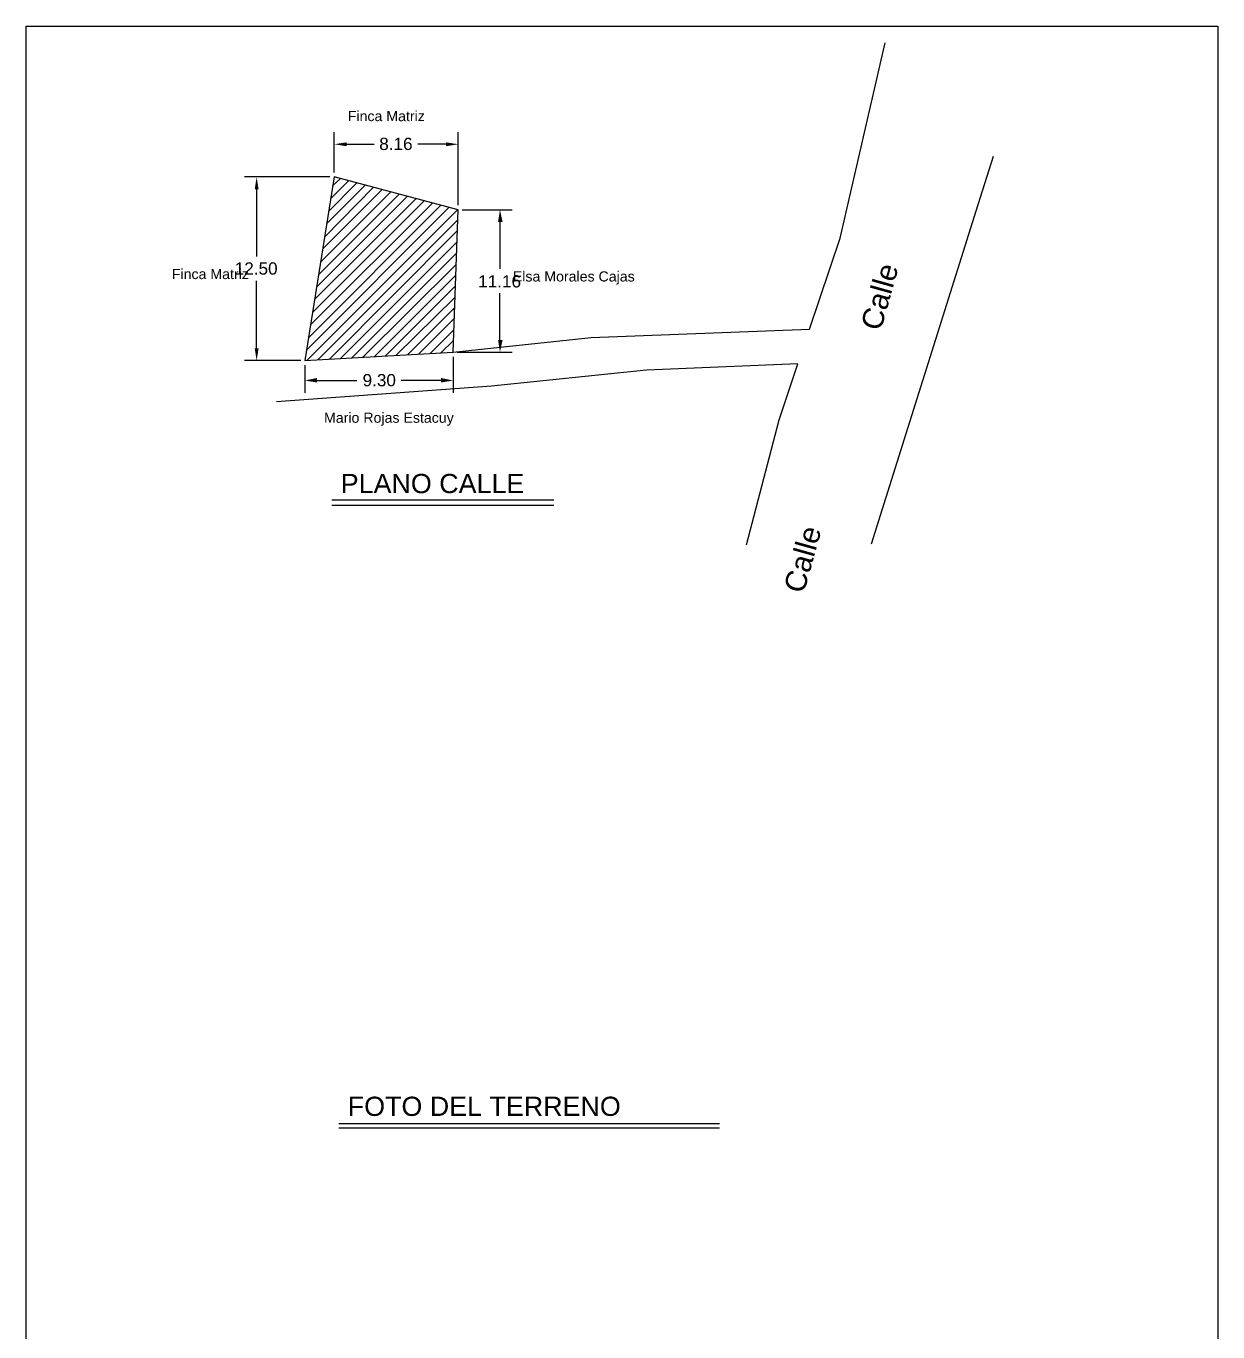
# Model space of a CAD drawing. Header units: millimetres. Extents: x 1880 to 2062, y 1917 to 2006.
# Drawn here: x 2044.64 to 2062.25, y 1986.57 to 2005.86 of the extents above; entities that cross this region are included whole.
import ezdxf

# ---------------------------------------------------------------- set-up
doc = ezdxf.new("R2010")
doc.units = ezdxf.units.MM
for name, color, linetype in [('PDF3_0', 7, 'Continuous'), ('PDF3_10 Formato', 7, 'Continuous'), ('PDF3_12 Titulo', 7, 'Continuous'), ('PDF3_Text', 7, 'Continuous')]:
    doc.layers.add(name, color=color, linetype=linetype)
doc.styles.add('PDF ArialMT', font='arial.ttf')
doc.styles.add('PDF ErasITC-Demi', font='arial.ttf')

msp = doc.modelspace()

# ---------------------------------------------------------------- linework, layer by layer
at = {"layer": 'PDF3_0', "lineweight": 25}
for points in [[(2050.938, 2001.034), (2050.948, 2001.043), (2051.024, 2003.15), (2049.192, 2003.634), (2048.756, 2000.92), (2050.948, 2001.043), (2052.988, 2001.262), (2056.214, 2001.385), (2056.669, 2002.732), (2057.334, 2005.617)], [(2049.192, 2003.7), (2049.192, 2004.298)], [(2051.024, 2003.216), (2051.024, 2004.298)], [(2049.373, 2004.118), (2049.781, 2004.118)], [(2050.843, 2004.118), (2050.426, 2004.118)], [(2058.928, 2003.938), (2058.672, 2003.131), (2057.125, 1998.206)], [(2049.126, 2003.634), (2047.864, 2003.634)], [(2049.078, 2002.941), (2049.648, 2003.511)], [(2049.107, 2003.122), (2049.524, 2003.549)], [(2049.135, 2003.311), (2049.401, 2003.577)], [(2049.164, 2003.501), (2049.278, 2003.605)], [(2048.044, 2003.454), (2048.044, 2002.457)], [(2048.898, 2001.822), (2050.397, 2003.311)], [(2048.936, 2002.011), (2050.274, 2003.349)], [(2048.965, 2002.192), (2050.151, 2003.378)], [(2048.993, 2002.381), (2050.027, 2003.416)], [(2049.021, 2002.571), (2049.894, 2003.444)], [(2049.05, 2002.751), (2049.771, 2003.482)], [(2048.784, 2001.081), (2050.891, 2003.188)], [(2048.784, 2000.92), (2051.014, 2003.15)], [(2048.813, 2001.262), (2050.767, 2003.216)], [(2048.841, 2001.451), (2050.644, 2003.245)], [(2048.87, 2001.632), (2050.521, 2003.283)], [(2051.081, 2003.15), (2051.821, 2003.15)], [(2048.946, 2000.93), (2051.014, 2002.998)], [(2051.64, 2002.97), (2051.64, 2002.277)], [(2049.116, 2000.939), (2051.005, 2002.837)], [(2049.278, 2000.949), (2051.005, 2002.676)], [(2049.448, 2000.958), (2050.995, 2002.505)], [(2049.61, 2000.968), (2050.995, 2002.343)], [(2049.781, 2000.977), (2050.986, 2002.182)], [(2048.044, 2001.1), (2048.044, 2002.097)], [(2049.942, 2000.987), (2050.976, 2002.021)], [(2050.103, 2000.996), (2050.976, 2001.86)], [(2051.64, 2001.224), (2051.64, 2001.916)], [(2050.274, 2001.006), (2050.967, 2001.698)], [(2050.435, 2001.015), (2050.957, 2001.537)], [(2050.606, 2001.024), (2050.957, 2001.376)], [(2050.767, 2001.034), (2050.948, 2001.214)], [(2050.948, 2000.977), (2050.948, 2000.446)], [(2051.005, 2001.043), (2051.821, 2001.043)], [(2048.699, 2000.92), (2047.864, 2000.92)], [(2055.284, 1998.197), (2055.768, 2000.047), (2056.043, 2000.873), (2053.804, 2000.778), (2051.517, 2000.541), (2048.338, 2000.313)], [(2048.756, 2000.854), (2048.756, 2000.446)], [(2048.936, 2000.626), (2049.524, 2000.626)], [(2050.767, 2000.626), (2050.179, 2000.626)]]:
    msp.add_lwpolyline(points, dxfattribs=at)
at = {"layer": 'PDF3_0', "transparency": 33554559}
for points in [[(2049.373, 2004.146), (2049.373, 2004.089), (2049.192, 2004.118)], [(2050.843, 2004.146), (2050.843, 2004.089), (2051.024, 2004.118)], [(2048.016, 2003.454), (2048.073, 2003.454), (2048.044, 2003.634)], [(2051.612, 2002.97), (2051.678, 2002.97), (2051.64, 2003.15)], [(2051.612, 2001.224), (2051.678, 2001.224), (2051.64, 2001.043)], [(2048.016, 2001.1), (2048.073, 2001.1), (2048.044, 2000.92)], [(2048.936, 2000.664), (2048.936, 2000.597), (2048.756, 2000.626)], [(2050.767, 2000.664), (2050.767, 2000.597), (2050.948, 2000.626)]]:
    msp.add_solid(points, dxfattribs=at)
at = {"layer": 'PDF3_10 Formato', "lineweight": 25}
msp.add_lwpolyline([(2044.638, 2005.864), (2062.249, 2005.864), (2062.249, 1974.56), (2044.638, 1974.56)], close=True, dxfattribs=at)
at = {"layer": 'PDF3_12 Titulo', "lineweight": 25}
for points in [[(2049.154, 1998.861), (2052.437, 1998.861)], [(2049.154, 1998.785), (2052.437, 1998.785)], [(2049.259, 1989.647), (2054.886, 1989.647)], [(2049.259, 1989.581), (2054.886, 1989.581)]]:
    msp.add_lwpolyline(points, dxfattribs=at)

# ---------------------------------------------------------------- texts
at = {"layer": 'PDF3_Text', "attachment_point": 4}
for s, insert, char_height, style in [('Finca Matriz', (2049.391, 2004.533), 0.14969, 'PDF ArialMT'), ('8.16', (2049.856, 2004.122), 0.1811, 'PDF ArialMT'), ('12.50', (2047.721, 2002.281), 0.1811, 'PDF ArialMT'), ('Finca Matriz', (2046.791, 2002.199), 0.14969, 'PDF ArialMT'), ('11.16', (2051.318, 2002.091), 0.1811, 'PDF ArialMT'), ('Elsa Morales Cajas', (2051.83, 2002.142), 0.14969, 'PDF ArialMT'), ('9.30', (2049.61, 2000.63), 0.1811, 'PDF ArialMT'), ('Mario Rojas Estacuy', (2049.04, 2000.054), 0.14969, 'PDF ArialMT'), ('PLANO CALLE', (2049.287, 1999.102), 0.28406, 'PDF ErasITC-Demi'), ('FOTO DEL TERRENO', (2049.391, 1989.898), 0.28406, 'PDF ErasITC-Demi')]:
    msp.add_mtext(s, dxfattribs=dict(at, insert=insert, char_height=char_height, style=style))
at = {"layer": 'PDF3_Text', "char_height": 0.3117, "attachment_point": 4, "rotation": 74.3553, "style": 'PDF ArialMT'}
for insert in [(2057.118, 2001.388), (2055.979, 1997.507)]:
    msp.add_mtext('Calle', dxfattribs=dict(at, insert=insert))

doc.saveas('drawing.dxf')
